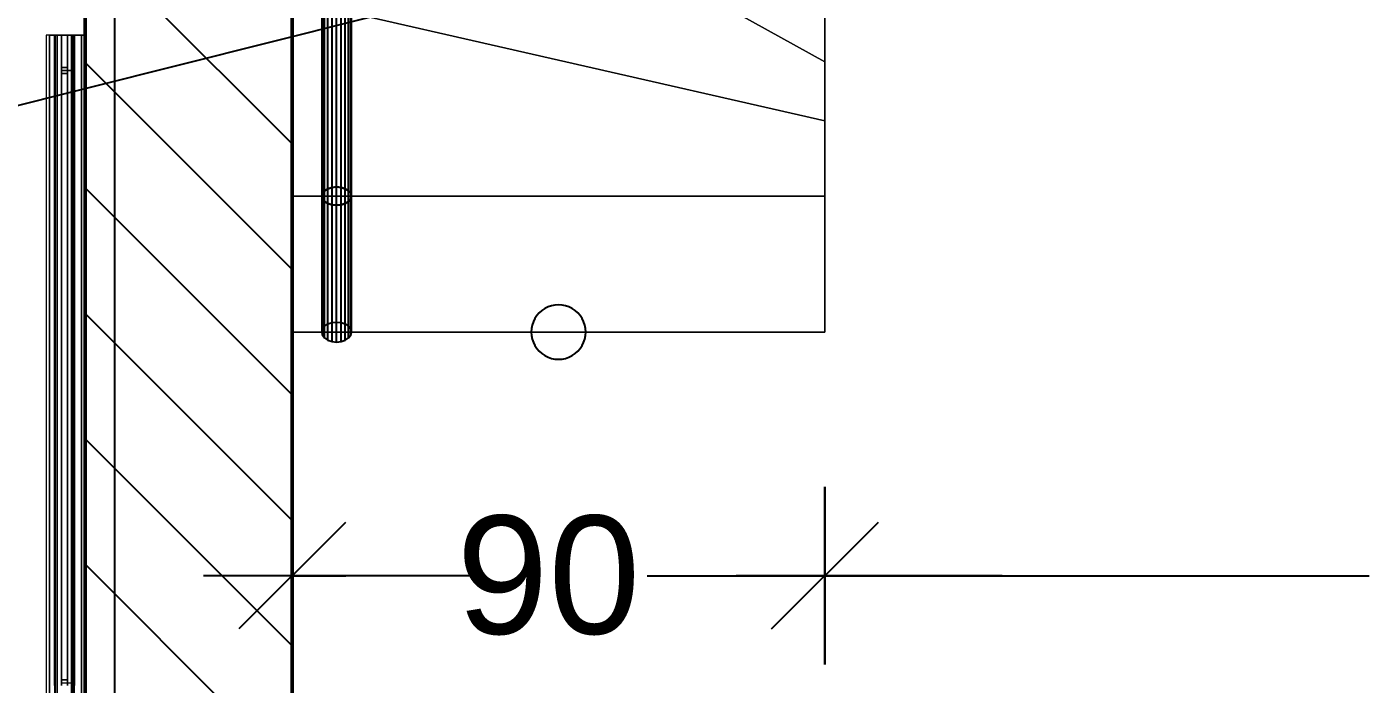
# Model space of a CAD drawing. Extents: x 0 to 756, y -25 to 420.
# Drawn here: x 116.64 to 162.01, y 218.87 to 241.1 of the extents above; entities that cross this region are included whole.
import ezdxf

# ---------------------------------------------------------------- set-up
doc = ezdxf.new("R2010")
doc.units = 0
doc.layers.get('0').update_dxf_attribs({"lineweight": 25})
doc.layers.get('DEFPOINTS').update_dxf_attribs({"lineweight": 25})
for name, color, linetype, lineweight in [('A_Aussenwand', 7, 'Continuous', 25), ('L_Text', 7, 'Continuous', 25), ('Standard', 7, 'Continuous', 25), ('Treppe', 7, 'Continuous', 13), ('Verschattung', 7, 'Continuous', 13), ('Wand Holz tragend', 7, 'Continuous', 13)]:
    doc.layers.add(name, color=color, linetype=linetype, lineweight=lineweight)
doc.layers.add('A_Geschossdecke', color=7, linetype='Continuous', lineweight=25, true_color=0x008080)
doc.styles.get("Standard").update_dxf_attribs({"font": 'arial.ttf'})

# ---------------------------------------------------------------- blocks, each defined once
blk = doc.blocks.new('Referenz-A01I5YBJIE')
at = {"layer": 'DEFPOINTS', "color": 0, "linetype": 'Continuous', "lineweight": -2, "ltscale": 0.25}
for p, q in [((125.607, 230.778), (125.607, 230.778)), ((143.607, 230.778), (143.607, 230.778)), ((143.607, 230.778), (143.607, 230.778)), ((125.607, 222.539), (125.607, 222.539)), ((143.607, 222.539), (143.607, 222.539))]:
    blk.add_line(p, q, dxfattribs=at)
at = {"layer": 'Standard', "color": 0, "lineweight": -2}
for p, q in [((126.703, 235.559), (126.703, 241.847)), ((126.813, 235.627), (126.813, 241.905)), ((126.953, 235.671), (126.953, 241.942)), ((127.107, 235.686), (127.107, 241.955)), ((127.262, 235.671), (127.262, 241.942)), ((127.401, 235.627), (127.401, 241.905)), ((127.512, 235.559), (127.512, 241.847)), ((126.607, 241.694), (126.607, 235.378)), ((126.632, 235.473), (126.632, 241.774)), ((126.632, 235.283), (126.632, 241.613)), ((126.703, 235.197), (126.703, 241.541)), ((126.813, 235.128), (126.813, 241.483)), ((126.953, 235.085), (126.953, 241.446)), ((127.107, 235.069), (127.107, 241.433)), ((127.262, 235.085), (127.262, 241.446)), ((127.401, 235.128), (127.401, 241.483)), ((127.512, 235.197), (127.512, 241.541)), ((127.583, 235.473), (127.583, 241.774)), ((127.583, 235.283), (127.583, 241.613)), ((127.607, 235.378), (127.607, 241.694)), ((126.632, 235.473), (126.607, 235.378)), ((126.607, 235.378), (126.632, 235.473)), ((126.703, 235.559), (126.632, 235.473)), ((126.632, 235.473), (126.703, 235.559)), ((126.632, 230.882), (126.632, 235.473)), ((126.813, 235.627), (126.703, 235.559)), ((126.703, 235.559), (126.813, 235.627)), ((126.703, 230.977), (126.703, 235.559)), ((126.953, 235.671), (126.813, 235.627)), ((126.813, 235.627), (126.953, 235.671)), ((126.813, 231.051), (126.813, 235.627)), ((127.107, 235.686), (126.953, 235.671)), ((126.953, 235.671), (127.107, 235.686)), ((126.953, 231.099), (126.953, 235.671)), ((127.262, 235.671), (127.107, 235.686)), ((127.107, 231.116), (127.107, 235.686)), ((127.107, 235.686), (127.262, 235.671)), ((127.401, 235.627), (127.262, 235.671)), ((127.262, 231.099), (127.262, 235.671)), ((127.262, 235.671), (127.401, 235.627)), ((127.512, 235.559), (127.401, 235.627)), ((127.401, 231.051), (127.401, 235.627)), ((127.401, 235.627), (127.512, 235.559)), ((127.583, 235.473), (127.512, 235.559)), ((127.512, 230.977), (127.512, 235.559)), ((127.512, 235.559), (127.583, 235.473)), ((127.607, 235.378), (127.583, 235.473)), ((127.583, 230.882), (127.583, 235.473)), ((127.583, 235.473), (127.607, 235.378)), ((126.632, 235.283), (126.607, 235.378)), ((126.607, 235.378), (126.607, 230.778)), ((126.607, 235.378), (126.632, 235.283)), ((126.632, 230.673), (126.632, 235.283)), ((126.703, 235.197), (126.632, 235.283)), ((126.632, 235.283), (126.703, 235.197)), ((126.703, 230.579), (126.703, 235.197)), ((126.813, 235.128), (126.703, 235.197)), ((126.703, 235.197), (126.813, 235.128)), ((126.813, 230.504), (126.813, 235.128)), ((126.953, 235.085), (126.813, 235.128)), ((126.813, 235.128), (126.953, 235.085)), ((126.953, 230.456), (126.953, 235.085)), ((127.107, 235.069), (126.953, 235.085)), ((126.953, 235.085), (127.107, 235.069)), ((127.262, 235.085), (127.107, 235.069)), ((127.107, 235.069), (127.262, 235.085)), ((127.107, 230.44), (127.107, 235.069)), ((127.401, 235.128), (127.262, 235.085)), ((127.262, 235.085), (127.401, 235.128)), ((127.262, 230.456), (127.262, 235.085)), ((127.512, 235.197), (127.401, 235.128)), ((127.401, 235.128), (127.512, 235.197)), ((127.401, 230.504), (127.401, 235.128)), ((127.583, 235.283), (127.512, 235.197)), ((127.512, 235.197), (127.583, 235.283)), ((127.512, 230.579), (127.512, 235.197)), ((127.607, 235.378), (127.583, 235.283)), ((127.583, 235.283), (127.607, 235.378)), ((127.583, 230.673), (127.583, 235.283)), ((127.607, 230.778), (127.607, 235.378)), ((126.632, 230.882), (126.703, 230.977)), ((126.703, 230.977), (126.813, 231.051)), ((126.813, 231.051), (126.953, 231.099)), ((126.953, 231.099), (127.107, 231.116)), ((127.107, 231.116), (127.262, 231.099)), ((127.262, 231.099), (127.401, 231.051)), ((127.401, 231.051), (127.512, 230.977)), ((127.512, 230.977), (127.583, 230.882)), ((126.607, 230.778), (126.632, 230.882)), ((126.607, 230.778), (126.632, 230.673)), ((126.632, 230.673), (126.703, 230.579)), ((126.703, 230.579), (126.813, 230.504)), ((126.813, 230.504), (126.953, 230.456)), ((127.262, 230.456), (127.401, 230.504)), ((127.401, 230.504), (127.512, 230.579)), ((127.512, 230.579), (127.583, 230.673)), ((127.583, 230.882), (127.607, 230.778)), ((127.583, 230.673), (127.607, 230.778)), ((126.953, 230.456), (127.107, 230.44)), ((127.107, 230.44), (127.262, 230.456)), ((125.607, 225.539), (125.607, 219.539)), ((143.607, 219.539), (143.607, 225.539)), ((143.607, 225.539), (143.607, 219.539)), ((127.407, 224.339), (123.807, 220.739)), ((141.807, 220.739), (145.407, 224.339)), ((145.407, 224.339), (141.807, 220.739)), ((131.607, 222.539), (122.607, 222.539)), ((125.607, 222.539), (127.418, 222.539)), ((137.607, 222.539), (146.607, 222.539)), ((149.607, 222.539), (140.607, 222.539)), ((140.618, 222.539), (143.607, 222.539)), ((143.607, 222.539), (162.006, 222.539))]:
    blk.add_line(p, q, dxfattribs=at)
at = {"layer": 'Standard', "color": 0, "lineweight": 13}
for p, q in [((143.607, 241.578), (143.607, 230.778)), ((143.607, 230.778), (125.607, 230.778))]:
    blk.add_line(p, q, dxfattribs=at)
at = {"layer": 'Treppe', "color": 0}
for p, q in [((125.607, 249.904), (143.607, 239.916)), ((143.607, 239.916), (125.607, 249.904)), ((143.607, 239.916), (125.607, 249.904)), ((125.607, 249.904), (143.607, 239.916)), ((125.607, 242.037), (143.607, 237.919)), ((143.607, 237.919), (125.607, 242.037)), ((143.607, 237.919), (125.607, 242.037)), ((125.607, 242.037), (125.607, 235.378)), ((125.607, 242.037), (143.607, 237.919)), ((125.607, 235.378), (125.607, 242.037)), ((143.607, 239.916), (143.607, 241.578)), ((143.607, 241.578), (143.607, 239.916)), ((143.607, 239.916), (143.607, 239.916)), ((143.607, 237.919), (143.607, 239.916)), ((143.607, 239.916), (143.607, 237.919)), ((143.607, 239.916), (143.607, 239.916)), ((143.607, 237.919), (143.607, 237.919)), ((143.607, 235.378), (143.607, 237.919)), ((143.607, 237.919), (143.607, 235.378)), ((143.607, 237.919), (143.607, 237.919)), ((125.607, 235.378), (143.607, 235.378)), ((143.607, 235.378), (125.607, 235.378)), ((125.607, 235.378), (125.607, 235.378)), ((125.607, 235.378), (125.607, 230.778)), ((143.607, 235.378), (125.607, 235.378)), ((125.607, 235.378), (143.607, 235.378)), ((125.607, 230.778), (125.607, 235.378)), ((125.607, 235.378), (125.607, 235.378)), ((143.607, 235.378), (143.607, 235.378)), ((143.607, 230.778), (143.607, 235.378)), ((143.607, 235.378), (143.607, 230.778)), ((143.607, 235.378), (143.607, 235.378)), ((125.607, 230.778), (143.607, 230.778)), ((143.607, 230.778), (125.607, 230.778)), ((125.607, 230.778), (125.607, 230.778)), ((143.607, 230.778), (143.607, 230.778))]:
    blk.add_line(p, q, dxfattribs=at)
at = {"layer": 'Treppe', "color": 0, "lineweight": -2}
for p, q in [((133.957, 231.428), (133.877, 231.338)), ((134.047, 231.508), (133.957, 231.428)), ((134.147, 231.575), (134.047, 231.508)), ((134.255, 231.628), (134.147, 231.575)), ((134.369, 231.667), (134.255, 231.628)), ((134.487, 231.69), (134.369, 231.667)), ((134.607, 231.698), (134.487, 231.69)), ((134.727, 231.69), (134.607, 231.698)), ((134.845, 231.667), (134.727, 231.69)), ((134.959, 231.628), (134.845, 231.667)), ((135.067, 231.575), (134.959, 231.628)), ((135.167, 231.508), (135.067, 231.575)), ((135.258, 231.428), (135.167, 231.508)), ((135.337, 231.338), (135.258, 231.428)), ((133.719, 231.016), (133.695, 230.898)), ((133.757, 231.13), (133.719, 231.016)), ((133.81, 231.238), (133.757, 231.13)), ((133.877, 231.338), (133.81, 231.238)), ((135.404, 231.238), (135.337, 231.338)), ((135.457, 231.13), (135.404, 231.238)), ((135.496, 231.016), (135.457, 231.13)), ((135.519, 230.898), (135.496, 231.016)), ((133.695, 230.898), (133.687, 230.778)), ((133.687, 230.778), (133.695, 230.658)), ((133.695, 230.658), (133.719, 230.54)), ((133.719, 230.54), (133.757, 230.426)), ((135.457, 230.426), (135.496, 230.54)), ((135.496, 230.54), (135.519, 230.658)), ((135.527, 230.778), (135.519, 230.898)), ((135.519, 230.658), (135.527, 230.778)), ((133.757, 230.426), (133.81, 230.318)), ((133.81, 230.318), (133.877, 230.218)), ((133.877, 230.218), (133.957, 230.127)), ((133.957, 230.127), (134.047, 230.048)), ((134.047, 230.048), (134.147, 229.981)), ((135.067, 229.981), (135.167, 230.048)), ((135.167, 230.048), (135.258, 230.127)), ((135.258, 230.127), (135.337, 230.218)), ((135.337, 230.218), (135.404, 230.318)), ((135.404, 230.318), (135.457, 230.426)), ((134.147, 229.981), (134.255, 229.928)), ((134.255, 229.928), (134.369, 229.889)), ((134.369, 229.889), (134.487, 229.866)), ((134.487, 229.866), (134.607, 229.858)), ((134.607, 229.858), (134.727, 229.866)), ((134.727, 229.866), (134.845, 229.889)), ((134.845, 229.889), (134.959, 229.928)), ((134.959, 229.928), (135.067, 229.981))]:
    blk.add_line(p, q, dxfattribs=at)
at = {"layer": 'Verschattung', "color": 0, "linetype": 'Continuous', "ltscale": 0.13}
for p, q in [((117.287, 240.82), (117.287, 195.02)), ((118.487, 240.82), (117.287, 240.82)), ((117.407, 240.82), (117.287, 240.82)), ((117.287, 240.82), (117.287, 240.82)), ((117.287, 240.82), (117.287, 240.82)), ((117.287, 240.82), (117.287, 240.82)), ((117.287, 240.82), (117.287, 217.92)), ((117.407, 240.82), (118.607, 240.82)), ((117.407, 195.02), (117.407, 240.82)), ((117.407, 240.82), (117.407, 240.82)), ((117.407, 240.82), (117.407, 240.82)), ((117.407, 240.82), (117.407, 217.92)), ((117.567, 240.82), (117.567, 195.02)), ((118.247, 240.82), (117.567, 240.82)), ((117.807, 240.82), (117.567, 240.82)), ((117.567, 240.82), (117.567, 240.82)), ((117.567, 240.82), (117.567, 240.82)), ((117.567, 240.82), (117.567, 240.82)), ((117.567, 218.82), (117.567, 240.82)), ((117.607, 240.82), (117.607, 217.72)), ((118.207, 240.82), (117.607, 240.82)), ((117.607, 240.82), (117.607, 217.72)), ((118.207, 240.82), (117.607, 240.82)), ((117.607, 240.82), (117.607, 240.82)), ((117.607, 240.82), (117.607, 217.72)), ((117.607, 240.82), (118.207, 240.82)), ((117.667, 240.82), (117.667, 195.02)), ((117.807, 240.82), (117.667, 240.82)), ((118.147, 240.82), (117.667, 240.82)), ((117.667, 240.82), (117.667, 240.82)), ((117.667, 240.82), (117.667, 195.02)), ((117.807, 239.72), (117.807, 240.82)), ((117.807, 240.82), (117.807, 240.82)), ((117.807, 240.82), (117.807, 239.72)), ((118.007, 240.82), (118.007, 239.72)), ((118.147, 240.82), (118.007, 240.82)), ((118.247, 240.82), (118.007, 240.82)), ((118.007, 240.82), (118.007, 240.82)), ((118.007, 239.72), (118.007, 240.82)), ((118.147, 195.02), (118.147, 240.82)), ((118.147, 240.82), (118.147, 240.82)), ((118.147, 240.82), (118.147, 195.02)), ((118.207, 217.72), (118.207, 240.82)), ((118.207, 217.72), (118.207, 240.82)), ((118.207, 240.82), (118.207, 217.72)), ((118.207, 240.82), (118.207, 240.82)), ((118.247, 195.02), (118.247, 240.82)), ((118.247, 240.82), (118.247, 240.82)), ((118.247, 240.82), (118.247, 240.82)), ((118.247, 240.82), (118.247, 240.82)), ((118.247, 240.82), (118.247, 218.82)), ((118.607, 240.82), (118.487, 240.82)), ((118.487, 240.82), (118.487, 217.92)), ((118.487, 195.02), (118.487, 240.82)), ((118.487, 240.82), (118.487, 240.82)), ((118.487, 240.82), (118.487, 240.82)), ((118.607, 217.92), (118.607, 240.82)), ((118.607, 240.82), (118.607, 195.02)), ((118.607, 240.82), (118.607, 240.82)), ((118.607, 240.82), (118.607, 240.82)), ((118.607, 240.82), (118.607, 240.82)), ((117.807, 239.62), (117.807, 239.72)), ((117.807, 239.72), (117.907, 239.72)), ((118.007, 239.72), (117.807, 239.72)), ((117.807, 239.72), (117.807, 239.52)), ((117.807, 239.72), (117.807, 239.72)), ((117.807, 239.72), (117.807, 239.72)), ((118.207, 239.62), (117.807, 239.62)), ((117.807, 239.62), (117.807, 218.92)), ((117.807, 239.52), (117.807, 239.62)), ((117.807, 239.62), (117.807, 239.62)), ((117.807, 239.62), (117.807, 218.92)), ((117.807, 239.62), (118.207, 239.62)), ((117.907, 239.72), (118.007, 239.72)), ((118.007, 239.72), (118.007, 239.62)), ((118.007, 239.52), (118.007, 239.72)), ((118.007, 239.72), (118.007, 239.72)), ((118.007, 239.72), (118.007, 239.72)), ((118.007, 239.62), (118.007, 239.52)), ((118.207, 218.92), (118.207, 239.62)), ((118.207, 218.92), (118.207, 239.62)), ((118.207, 239.62), (118.207, 239.62)), ((117.907, 239.52), (117.807, 239.52)), ((117.807, 239.52), (118.007, 239.52)), ((117.807, 219.02), (117.807, 239.52)), ((117.807, 239.52), (117.807, 219.02)), ((117.807, 239.52), (117.807, 239.52)), ((117.807, 239.52), (117.807, 239.52)), ((118.007, 239.52), (117.907, 239.52)), ((118.007, 239.52), (118.007, 219.02)), ((118.007, 219.02), (118.007, 239.52)), ((118.007, 239.52), (118.007, 239.52)), ((118.007, 239.52), (118.007, 239.52)), ((117.807, 218.92), (117.807, 219.02)), ((117.807, 219.02), (117.907, 219.02)), ((118.007, 219.02), (117.807, 219.02)), ((117.807, 219.02), (117.807, 218.82)), ((117.807, 219.02), (117.807, 219.02)), ((117.807, 219.02), (117.807, 219.02)), ((117.807, 218.92), (118.207, 218.92)), ((117.807, 218.82), (117.807, 218.92)), ((117.807, 218.92), (117.807, 218.92)), ((117.807, 218.92), (118.207, 218.92)), ((117.907, 219.02), (118.007, 219.02)), ((118.007, 219.02), (118.007, 218.92)), ((118.007, 218.82), (118.007, 219.02)), ((118.007, 219.02), (118.007, 219.02)), ((118.007, 219.02), (118.007, 219.02)), ((118.007, 218.92), (118.007, 218.82)), ((118.207, 218.92), (118.207, 218.92))]:
    blk.add_line(p, q, dxfattribs=at)
at = {"layer": 'Wand Holz tragend', "color": 0, "lineweight": 50}
for p, q in [((118.607, 383.578), (118.607, 30.521)), ((118.607, 30.521), (118.607, 383.578)), ((125.607, 30.521), (125.607, 383.578)), ((125.607, 383.578), (125.607, 30.521))]:
    blk.add_line(p, q, dxfattribs=at)
at = {"layer": 'Standard', "color": 0, "lineweight": -2, "insert": (131.159, 224.571), "char_height": 4, "attachment_point": 1}
blk.add_mtext('{\\fArial;90}', dxfattribs=at)
blk = doc.blocks.new('Wand-A01I5YCFIE', base_point=(118.607, 23.521))
at = {"color": 0, "linetype": 'ByBlock', "lineweight": -2, "ltscale": 0.25}
for p, q in [((118.607, 217.82), (118.607, 290.217)), ((125.607, 217.82), (125.607, 259.578))]:
    blk.add_line(p, q, dxfattribs=at)
at = {"color": 0, "lineweight": -2}
for p, q in [((125.607, 237.138), (118.607, 244.138)), ((125.607, 232.895), (118.607, 239.895)), ((125.607, 228.653), (118.607, 235.653)), ((125.607, 224.41), (118.607, 231.41)), ((125.607, 220.167), (118.607, 227.167)), ((123.712, 217.82), (118.607, 222.925))]:
    blk.add_line(p, q, dxfattribs=at)
blk = doc.blocks.new('Bauteilbeschriftung-A01I5YIBIE', base_point=(94.427, 233.68))
at = {"color": 0, "linetype": 'ByBlock', "lineweight": -2, "ltscale": 0.25}
blk.add_line((111.288, 237.18), (149.303, 246.726), dxfattribs=at)
blk = doc.blocks.new('Geschossdecke-A01I5YL5IE', base_point=(119.607, 24.521))
at = {"color": 0, "linetype": 'ByBlock', "lineweight": -2, "ltscale": 0.25}
blk.add_line((119.607, 24.521), (119.607, 258.578), dxfattribs=at)

msp = doc.modelspace()

# ---------------------------------------------------------------- block references
at = {"color": 8, "lineweight": 25, "ltscale": 0.25, "true_color": 0x808080}
msp.add_blockref('Referenz-A01I5YBJIE', (0, 0), dxfattribs=at)
at = {"layer": 'A_Aussenwand', "ltscale": 0.25}
msp.add_blockref('Wand-A01I5YCFIE', (118.607, 23.521), dxfattribs=at)
at = {"layer": 'A_Geschossdecke', "ltscale": 0.25}
msp.add_blockref('Geschossdecke-A01I5YL5IE', (119.607, 24.521), dxfattribs=at)
at = {"layer": 'L_Text', "color": 7, "ltscale": 0.25}
msp.add_blockref('Bauteilbeschriftung-A01I5YIBIE', (94.427, 233.68), dxfattribs=at)

doc.saveas('drawing.dxf')
